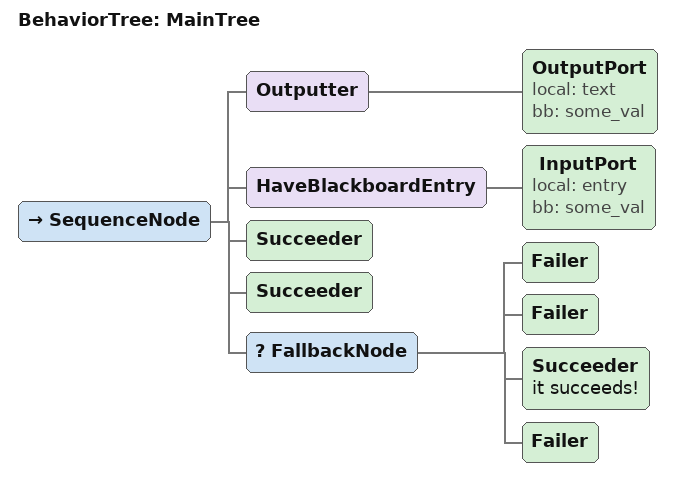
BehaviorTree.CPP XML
<root main_tree="MainTree" BTPY_format="1">
    <BehaviorTree ID="MainTree">
        <SequenceNode>
            <Outputter>
                <OutputPort local="text" bb="some_val" />
            </Outputter>
            <HaveBlackboardEntry>
                <InputPort local="entry" bb="some_val" />
            </HaveBlackboardEntry>
            <Succeeder />
            <Succeeder />
            <FallbackNode>
                <Failer />
                <Failer />
                <Succeeder name="it succeeds!" />
                <Failer />
            </FallbackNode>
        </SequenceNode>
    </BehaviorTree>
</root>
